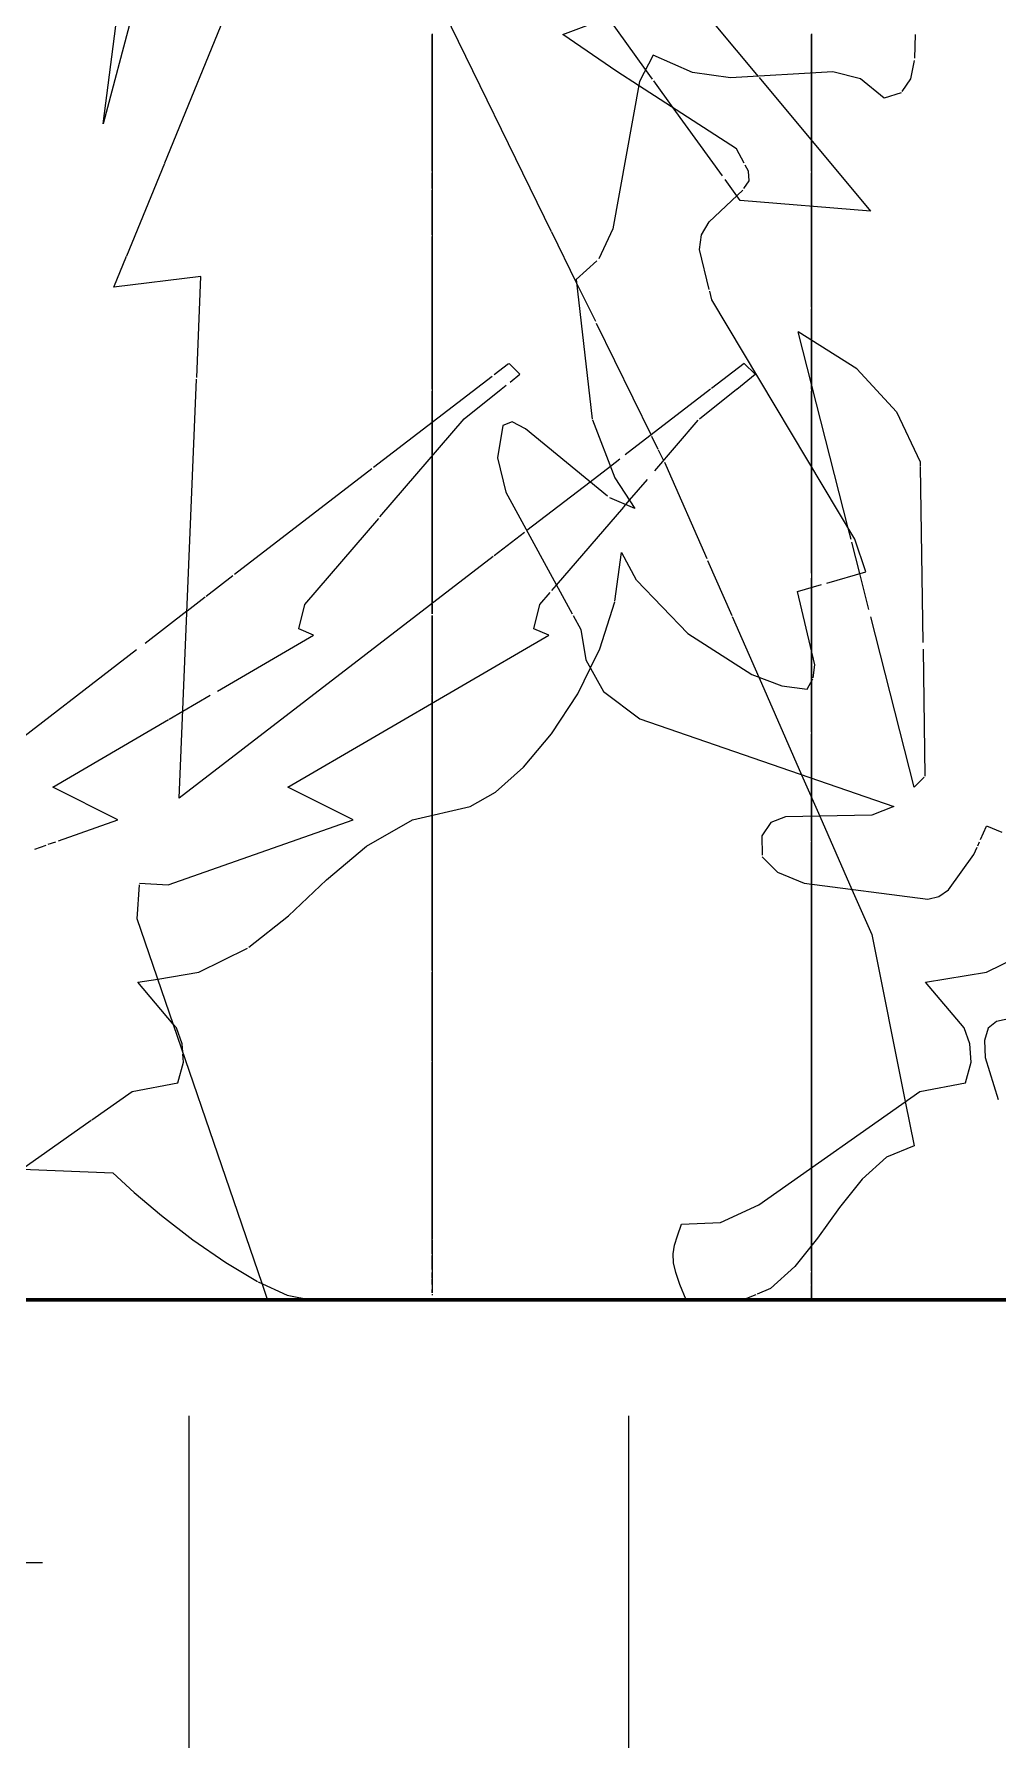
# Model space of a CAD drawing. Header units: inches. Extents: x 1275 to 2881, y -101 to 461.
# Drawn here: x 1412.55 to 1425.7, y -6 to 17.27 of the extents above; entities that cross this region are included whole.
import ezdxf

# ---------------------------------------------------------------- set-up
doc = ezdxf.new("R2010")
doc.units = ezdxf.units.IN
doc.header["$MEASUREMENT"] = 0
doc.linetypes.add('Grid Line 1_2_', pattern=[0.875, 0.5, -0.125, 0.125, -0.125])
for name, color, linetype, lineweight in [('0-1', 7, 'Continuous', 5), ('A-DETL-GENF-1', 7, 'Continuous', 9), ('A-DETL-GENF-2', 253, 'Continuous', 9), ('A-DETL-GENF-3', 8, 'Continuous', 9), ('A-FLOR-LEVL-1', 51, 'Grid Line 1_2_', 9), ('C-TOPO', 7, 'Continuous', 9), ('C-TOPO-1', 7, 'Continuous', 60)]:
    doc.layers.add(name, color=color, linetype=linetype, lineweight=lineweight)

# ---------------------------------------------------------------- blocks, each defined once
blk = doc.blocks.new('Oakfire_2_Amenities_rvt-1-BUILDING SECTION - EAST_WEST _ PREP KITCHEN - LOOKING SOUTH')
at = {"layer": 'A-FLOR-LEVL-1'}
blk.add_line((1275.24, 0), (2864.588, 0), dxfattribs=at)
blk = doc.blocks.new('Oakfire_2_Kitchen_rvt-1-BUILDING SECTION - EAST_WEST _ PREP KITCHEN - LOOKING SOUTH')
at = {"layer": 'A-FLOR-LEVL-1'}
blk.add_line((1275.24, 0), (2864.588, 0), dxfattribs=at)
blk = doc.blocks.new('magnolia 26756 - magnolia 26756-1522554-BUILDING SECTION - EAST_WEST _ PREP KITCHEN - LOOKING SOUTH')
at = {"layer": 'A-DETL-GENF-1'}
for p, q in [((1425.543, 4.473), (1426.207, 4.8)), ((1424.711, 4.336), (1425.543, 4.473)), ((1425.237, 3.713), (1424.711, 4.336)), ((1425.318, 3.495), (1425.237, 3.713)), ((1425.332, 3.245), (1425.318, 3.495)), ((1425.256, 2.963), (1425.332, 3.245)), ((1422.435, 1.3), (1424.633, 2.846)), ((1424.633, 2.846), (1425.256, 2.963)), ((1421.912, 1.056), (1422.435, 1.3)), ((1421.326, 0.876), (1421.38, 1.034)), ((1421.38, 1.034), (1421.912, 1.056)), ((1421.27, 0.628), (1421.288, 0.746)), ((1421.288, 0.746), (1421.326, 0.876)), ((1421.274, 0.509), (1421.27, 0.628)), ((1421.303, 0.375), (1421.274, 0.509)), ((1421.359, 0.21), (1421.303, 0.375)), ((1413.803, 0), (1410.512, 0)), ((1421.444, 0), (1421.359, 0.21))]:
    blk.add_line(p, q, dxfattribs=at)
blk = doc.blocks.new('lupin 26755 - lupin 26755-V5-BUILDING SECTION - EAST_WEST _ PREP KITCHEN - LOOKING SOUTH')
at = {"layer": 'A-DETL-GENF-2'}
for p, q in [((1413.489, 16.051), (1414.45, 23.443)), ((1414.331, 15.518), (1416.73, 21.391)), ((1413.884, 17.542), (1413.49, 16.051)), ((1413.811, 14.247), (1414.33, 15.515)), ((1413.637, 13.819), (1413.809, 14.242)), ((1414.823, 13.968), (1413.637, 13.819)), ((1414.766, 12.59), (1414.823, 13.968)), ((1422.238, 12.781), (1421.793, 12.439)), ((1422.135, 12.431), (1422.386, 12.633)), ((1422.386, 12.633), (1422.238, 12.781)), ((1414.527, 6.849), (1414.765, 12.565)), ((1421.779, 12.428), (1420.613, 11.531)), ((1421.626, 12.023), (1422.131, 12.428)), ((1421.018, 11.316), (1421.61, 12.005)), ((1420.541, 11.476), (1420.411, 11.376)), ((1420.411, 11.376), (1420.133, 11.162)), ((1420.672, 10.913), (1420.917, 11.198)), ((1420.133, 11.162), (1419.271, 10.499)), ((1419.677, 9.756), (1420.593, 10.821)), ((1420.595, 10.823), (1420.621, 10.854)), ((1420.621, 10.854), (1420.672, 10.913)), ((1419.237, 10.473), (1418.824, 10.155)), ((1418.811, 10.145), (1414.527, 6.849)), ((1419.449, 9.49), (1419.588, 9.653)), ((1419.613, 9.681), (1419.677, 9.756)), ((1419.367, 9.157), (1419.449, 9.49)), ((1419.569, 9.074), (1419.367, 9.157)), ((1416.01, 6.998), (1419.569, 9.074)), ((1416.899, 6.553), (1416.01, 6.998)), ((1414.378, 5.663), (1416.899, 6.553)), ((1413.955, 5.199), (1413.984, 5.667)), ((1413.985, 5.688), (1414.378, 5.663)), ((1415.658, 0.223), (1413.955, 5.199)), ((1403.864, 0.008), (1415.728, 0.019)), ((1415.728, 0.019), (1415.658, 0.223))]:
    blk.add_line(p, q, dxfattribs=at)
blk = doc.blocks.new('lupin 26755 - lupin 26755-V6-BUILDING SECTION - EAST_WEST _ PREP KITCHEN - LOOKING SOUTH')
at = {"layer": 'A-DETL-GENF-2'}
for p, q in [((1416.975, 19.954), (1419.604, 14.583)), ((1420.671, 18.806), (1422.428, 16.698)), ((1420.892, 16.79), (1420.379, 17.499)), ((1420.986, 16.659), (1420.892, 16.79)), ((1421.27, 16.267), (1421.002, 16.637)), ((1422.441, 16.683), (1423.962, 14.857)), ((1422.182, 15.006), (1422.137, 15.068)), ((1423.962, 14.857), (1422.182, 15.006)), ((1419.609, 14.574), (1419.951, 13.876)), ((1423.775, 12.705), (1422.974, 13.212)), ((1423.656, 10.533), (1422.974, 13.212)), ((1423.775, 12.705), (1424.315, 12.122)), ((1424.315, 12.122), (1424.639, 11.438)), ((1424.639, 11.438), (1424.64, 11.379)), ((1424.64, 11.368), (1424.676, 8.974)), ((1423.939, 9.421), (1423.814, 9.912)), ((1424.555, 6.998), (1423.964, 9.321)), ((1424.677, 8.882), (1424.703, 7.146)), ((1422.441, 8.49), (1423.021, 7.168)), ((1423.021, 7.168), (1423.269, 6.602)), ((1424.692, 7.135), (1424.555, 6.998)), ((1423.269, 6.602), (1423.708, 5.602)), ((1423.708, 5.602), (1423.978, 4.987)), ((1423.978, 4.987), (1424.434, 2.707)), ((1424.434, 2.707), (1424.555, 2.104)), ((1424.555, 2.104), (1424.179, 1.948)), ((1424.179, 1.948), (1423.846, 1.648)), ((1423.846, 1.648), (1423.538, 1.26)), ((1423.538, 1.26), (1423.238, 0.844)), ((1423.238, 0.844), (1422.93, 0.456)), ((1422.93, 0.456), (1422.597, 0.155)), ((1422.395, 0.072), (1422.221, 0)), ((1422.221, 0), (1433.326, 0.011)), ((1422.597, 0.155), (1422.416, 0.081))]:
    blk.add_line(p, q, dxfattribs=at)
at = {"layer": 'A-DETL-GENF-3'}
for p, q in [((1421.941, 15.34), (1421.27, 16.267)), ((1422.137, 15.068), (1421.977, 15.29)), ((1419.955, 13.867), (1420.206, 13.355)), ((1420.218, 13.329), (1420.966, 11.803)), ((1420.972, 11.789), (1421.06, 11.611)), ((1421.064, 11.602), (1421.136, 11.454)), ((1421.148, 11.431), (1421.167, 11.391)), ((1421.167, 11.391), (1421.725, 10.12)), ((1423.695, 10.377), (1423.656, 10.533)), ((1423.814, 9.912), (1423.704, 10.341)), ((1421.738, 10.092), (1422.067, 9.341)), ((1422.073, 9.327), (1422.437, 8.498))]:
    blk.add_line(p, q, dxfattribs=at)
blk = doc.blocks.new('lupin 26755 - lupin 26755-V7-BUILDING SECTION - EAST_WEST _ PREP KITCHEN - LOOKING SOUTH')
at = {"layer": 'A-DETL-GENF-3'}
for p, q in [((1418.797, 12.603), (1417.179, 11.358)), ((1419.022, 12.776), (1418.824, 12.624)), ((1419.177, 12.633), (1419.029, 12.781)), ((1419.044, 12.526), (1419.177, 12.633)), ((1418.417, 12.023), (1418.921, 12.428)), ((1418.922, 12.428), (1418.989, 12.482)), ((1417.267, 10.686), (1418.417, 12.023)), ((1417.156, 11.341), (1415.283, 9.9)), ((1416.24, 9.49), (1417.25, 10.665)), ((1415.259, 9.881), (1414.896, 9.602)), ((1414.882, 9.592), (1414.635, 9.401)), ((1414.633, 9.4), (1414.061, 8.959)), ((1416.158, 9.157), (1416.24, 9.49)), ((1416.36, 9.074), (1416.158, 9.157)), ((1413.946, 8.871), (1411.975, 7.355)), ((1415.048, 8.309), (1416.36, 9.074)), ((1414.576, 8.033), (1414.951, 8.252)), ((1412.801, 6.998), (1414.382, 7.92)), ((1414.389, 7.924), (1414.576, 8.033)), ((1413.69, 6.553), (1412.801, 6.998)), ((1412.881, 6.267), (1413.69, 6.553)), ((1412.557, 6.153), (1412.714, 6.208)), ((1412.741, 6.218), (1412.845, 6.254))]:
    blk.add_line(p, q, dxfattribs=at)
blk = doc.blocks.new('magnolia 26756 - magnolia 26756-V8-BUILDING SECTION - EAST_WEST _ PREP KITCHEN - LOOKING SOUTH')
at = {"layer": 'A-DETL-GENF-2'}
for p, q in [((1424.57, 17.271), (1424.561, 16.944)), ((1420.995, 16.985), (1420.807, 16.63)), ((1421.53, 16.75), (1420.995, 16.985)), ((1424.556, 16.915), (1424.507, 16.666)), ((1420.807, 16.63), (1420.443, 14.618)), ((1422.052, 16.676), (1421.53, 16.75)), ((1423.448, 16.759), (1422.052, 16.676)), ((1423.826, 16.666), (1423.448, 16.759)), ((1424.145, 16.401), (1423.826, 16.666)), ((1424.507, 16.666), (1424.388, 16.49)), ((1424.378, 16.475), (1424.145, 16.401)), ((1420.443, 14.618), (1420.253, 14.206)), ((1420.226, 14.181), (1419.945, 13.927)), ((1419.945, 13.927), (1420.164, 12.022)), ((1418.945, 11.935), (1418.871, 11.491)), ((1419.073, 11.984), (1418.945, 11.935)), ((1419.255, 11.888), (1419.073, 11.984)), ((1420.37, 10.967), (1419.255, 11.888)), ((1420.166, 12.009), (1420.472, 11.219)), ((1418.871, 11.491), (1418.985, 11.024)), ((1420.472, 11.219), (1420.745, 10.802)), ((1418.985, 11.024), (1419.891, 9.364)), ((1420.745, 10.802), (1420.404, 10.945)), ((1419.903, 9.341), (1420.007, 9.151)), ((1420.007, 9.151), (1420.078, 8.735)), ((1420.078, 8.735), (1420.317, 8.304)), ((1420.317, 8.304), (1420.811, 7.93)), ((1420.811, 7.93), (1424.278, 6.735)), ((1422.8, 6.593), (1422.601, 6.515)), ((1423.981, 6.617), (1422.8, 6.593)), ((1424.278, 6.735), (1423.981, 6.617)), ((1422.601, 6.515), (1422.478, 6.335)), ((1422.478, 6.335), (1422.48, 6.071)), ((1425.461, 6.283), (1425.542, 6.464)), ((1425.545, 6.469), (1425.753, 6.382)), ((1425.027, 5.596), (1425.37, 6.079)), ((1425.37, 6.079), (1425.416, 6.181)), ((1425.423, 6.196), (1425.449, 6.254)), ((1422.481, 6.048), (1422.693, 5.836)), ((1422.693, 5.836), (1423.054, 5.686)), ((1423.054, 5.686), (1424.745, 5.469)), ((1424.891, 5.505), (1425.027, 5.596)), ((1424.745, 5.469), (1424.891, 5.505)), ((1427.227, 4.127), (1425.678, 3.802)), ((1425.678, 3.802), (1425.568, 3.709)), ((1425.568, 3.709), (1425.518, 3.539)), ((1425.518, 3.539), (1425.526, 3.309)), ((1425.526, 3.309), (1425.703, 2.737))]:
    blk.add_line(p, q, dxfattribs=at)
blk = doc.blocks.new('magnolia 26756 - magnolia 26756-V10-BUILDING SECTION - EAST_WEST _ PREP KITCHEN - LOOKING SOUTH')
at = {"layer": 'A-DETL-GENF-2'}
for p, q in [((1419.763, 17.268), (1420.829, 17.668)), ((1420.499, 16.766), (1419.763, 17.268)), ((1420.797, 16.573), (1420.499, 16.766)), ((1422.133, 15.708), (1420.797, 16.573)), ((1422.236, 15.515), (1422.133, 15.708)), ((1422.296, 15.402), (1422.25, 15.488)), ((1422.303, 15.273), (1422.296, 15.402)), ((1421.761, 14.712), (1422.219, 15.145)), ((1422.233, 15.166), (1422.303, 15.273)), ((1421.655, 14.536), (1421.761, 14.712)), ((1421.629, 14.335), (1421.655, 14.536)), ((1421.761, 13.791), (1421.629, 14.335)), ((1421.795, 13.648), (1421.767, 13.767)), ((1423.747, 10.38), (1421.795, 13.648)), ((1423.896, 9.935), (1423.747, 10.38)), ((1420.474, 9.536), (1420.563, 10.202)), ((1420.563, 10.202), (1420.764, 9.828)), ((1420.767, 9.825), (1421.468, 9.095)), ((1423.366, 9.784), (1423.896, 9.935)), ((1422.963, 9.669), (1423.294, 9.763)), ((1423.201, 8.668), (1422.963, 9.669)), ((1420.265, 8.884), (1420.47, 9.525)), ((1421.468, 9.095), (1422.339, 8.536)), ((1420.139, 8.626), (1420.265, 8.884)), ((1419.966, 8.272), (1420.139, 8.626)), ((1423.18, 8.491), (1423.201, 8.668)), ((1422.339, 8.536), (1422.749, 8.379)), ((1423.096, 8.335), (1423.172, 8.475)), ((1419.608, 7.725), (1419.966, 8.272)), ((1422.749, 8.379), (1423.096, 8.335)), ((1419.224, 7.27), (1419.608, 7.725)), ((1418.843, 6.931), (1419.224, 7.27)), ((1418.496, 6.735), (1418.843, 6.931)), ((1417.082, 6.192), (1417.713, 6.551)), ((1417.713, 6.551), (1418.496, 6.735)), ((1416.539, 5.732), (1417.082, 6.192)), ((1416.019, 5.244), (1416.539, 5.732)), ((1415.476, 4.813), (1416.019, 5.244)), ((1414.795, 4.473), (1415.459, 4.8)), ((1414.235, 4.38), (1414.795, 4.473)), ((1413.963, 4.336), (1414.235, 4.38)), ((1414.446, 3.764), (1413.963, 4.336)), ((1414.49, 3.713), (1414.446, 3.764)), ((1414.57, 3.495), (1414.49, 3.713)), ((1414.576, 3.385), (1414.57, 3.495)), ((1414.584, 3.245), (1414.578, 3.356)), ((1414.508, 2.963), (1414.584, 3.245)), ((1413.334, 2.458), (1413.885, 2.846)), ((1413.885, 2.846), (1414.508, 2.963)), ((1412.378, 1.786), (1413.327, 2.454))]:
    blk.add_line(p, q, dxfattribs=at)
blk = doc.blocks.new('magnolia 26756 - magnolia 26756-V11-BUILDING SECTION - EAST_WEST _ PREP KITCHEN - LOOKING SOUTH')
at = {"layer": 'A-DETL-GENF-2'}
for p, q in [((1417.977, 17.28), (1417.977, 16.944)), ((1417.977, 16.75), (1417.977, 16.985)), ((1417.977, 16.985), (1417.977, 16.63)), ((1417.977, 16.944), (1417.977, 16.666)), ((1417.977, 16.759), (1417.977, 16.676)), ((1417.977, 16.666), (1417.977, 16.759)), ((1417.977, 16.676), (1417.977, 16.75)), ((1417.977, 16.401), (1417.977, 16.666)), ((1417.977, 16.666), (1417.977, 16.475)), ((1417.977, 16.63), (1417.977, 14.618)), ((1417.977, 16.475), (1417.977, 16.401)), ((1417.977, 14.618), (1417.977, 14.206)), ((1417.977, 14.206), (1417.977, 13.927)), ((1417.977, 13.927), (1417.977, 12.009)), ((1417.977, 12.009), (1417.977, 11.219)), ((1417.977, 11.888), (1417.977, 11.984)), ((1417.977, 11.984), (1417.977, 11.937)), ((1417.977, 11.935), (1417.977, 11.491)), ((1417.977, 10.954), (1417.977, 11.888)), ((1417.977, 11.491), (1417.977, 11.024)), ((1417.977, 11.219), (1417.977, 10.802)), ((1417.977, 11.024), (1417.977, 9.504)), ((1417.977, 10.802), (1417.977, 10.952)), ((1417.977, 8.145), (1417.977, 7.93)), ((1417.977, 7.93), (1417.977, 6.735)), ((1417.977, 6.735), (1417.977, 6.617)), ((1417.977, 6.617), (1417.977, 6.593)), ((1417.977, 6.551), (1417.977, 6.613)), ((1417.977, 6.593), (1417.977, 6.515)), ((1417.977, 6.192), (1417.977, 6.551)), ((1417.977, 6.515), (1417.977, 6.335)), ((1417.977, 6.469), (1417.977, 6.382)), ((1417.977, 6.079), (1417.977, 6.469)), ((1417.977, 6.382), (1417.977, 6.182)), ((1417.977, 6.335), (1417.977, 6.048)), ((1417.977, 5.732), (1417.977, 6.192)), ((1417.977, 6.182), (1417.977, 5.905)), ((1417.977, 5.604), (1417.977, 6.079)), ((1417.977, 6.048), (1417.977, 5.836)), ((1417.977, 5.905), (1417.977, 5.604)), ((1417.977, 5.836), (1417.977, 5.686)), ((1417.977, 5.244), (1417.977, 5.732)), ((1417.977, 5.686), (1417.977, 5.469)), ((1417.977, 5.505), (1417.977, 5.596)), ((1417.977, 5.586), (1417.977, 5.262)), ((1417.977, 5.469), (1417.977, 5.505)), ((1417.977, 5.262), (1417.977, 4.736)), ((1417.977, 4.8), (1417.977, 5.244)), ((1417.977, 4.497), (1417.977, 4.8)), ((1417.977, 4.736), (1417.977, 4.401)), ((1417.977, 4.336), (1417.977, 4.473)), ((1417.977, 4.401), (1417.977, 4.214)), ((1417.977, 3.713), (1417.977, 4.336)), ((1417.977, 4.214), (1417.977, 4.127)), ((1417.977, 4.127), (1417.977, 3.802)), ((1417.977, 3.802), (1417.977, 3.709)), ((1417.977, 3.495), (1417.977, 3.713)), ((1417.977, 3.709), (1417.977, 3.539)), ((1417.977, 3.539), (1417.977, 3.309)), ((1417.977, 3.259), (1417.977, 3.495)), ((1417.977, 3.309), (1417.977, 3.168)), ((1417.977, 3.168), (1417.977, 3.245)), ((1417.977, 2.963), (1417.977, 3.166)), ((1417.977, 3.166), (1417.977, 2.737)), ((1417.977, 2.846), (1417.977, 2.963)), ((1417.977, 1.3), (1417.977, 2.846)), ((1417.977, 2.737), (1417.977, 2.136)), ((1417.977, 2.136), (1417.977, 1.898)), ((1417.977, 1.898), (1417.977, 1.736)), ((1417.977, 1.736), (1417.977, 1.467)), ((1417.977, 1.467), (1417.977, 1.151)), ((1417.977, 1.056), (1417.977, 1.3)), ((1417.977, 1.151), (1417.977, 0.835)), ((1417.977, 1.034), (1417.977, 1.056)), ((1417.977, 0.876), (1417.977, 1.034)), ((1417.977, 0.746), (1417.977, 0.876)), ((1417.977, 0.822), (1417.977, 0.511)), ((1417.977, 0.628), (1417.977, 0.746)), ((1417.977, 0.511), (1417.977, 0.606)), ((1417.977, 0.51), (1417.977, 0.248)), ((1417.977, 0.414), (1417.977, 0.509)), ((1417.977, 0.304), (1417.977, 0.375)), ((1417.977, 0.21), (1417.977, 0.289)), ((1417.977, 0.248), (1417.977, 0.097)), ((1417.977, 0.097), (1417.977, 0.145)), ((1417.977, 0.081), (1417.977, 0.067))]:
    blk.add_line(p, q, dxfattribs=at)
at = {"layer": 'A-DETL-GENF-3'}
for p, q in [((1417.977, 16.766), (1417.977, 17.268)), ((1417.977, 15.708), (1417.977, 16.766)), ((1417.977, 15.402), (1417.977, 15.708)), ((1417.977, 15.273), (1417.977, 15.383)), ((1417.977, 15.169), (1417.977, 15.273)), ((1417.977, 14.712), (1417.977, 15.145)), ((1417.977, 14.536), (1417.977, 14.712)), ((1417.977, 14.335), (1417.977, 14.512)), ((1417.977, 13.648), (1417.977, 14.335)), ((1417.977, 12.428), (1417.977, 13.648)), ((1417.977, 11.972), (1417.977, 12.401)), ((1417.977, 11.524), (1417.977, 11.972)), ((1417.977, 10.38), (1417.977, 11.512)), ((1417.977, 9.935), (1417.977, 10.38)), ((1417.977, 10.202), (1417.977, 9.828)), ((1417.977, 9.536), (1417.977, 10.202)), ((1417.977, 9.669), (1417.977, 9.935)), ((1417.977, 9.828), (1417.977, 9.504)), ((1417.977, 9.504), (1417.977, 9.669)), ((1417.977, 9.504), (1417.977, 9.536)), ((1417.977, 9.364), (1417.977, 9.493)), ((1417.977, 9.493), (1417.977, 9.364)), ((1417.977, 9.364), (1417.977, 9.493)), ((1417.977, 9.493), (1417.977, 9.364)), ((1417.977, 8.668), (1417.977, 9.341)), ((1417.977, 9.341), (1417.977, 9.095)), ((1417.977, 8.884), (1417.977, 9.341)), ((1417.977, 9.341), (1417.977, 9.151)), ((1417.977, 9.151), (1417.977, 8.735)), ((1417.977, 9.095), (1417.977, 8.536)), ((1417.977, 8.272), (1417.977, 8.884)), ((1417.977, 8.735), (1417.977, 8.304)), ((1417.977, 8.494), (1417.977, 8.668)), ((1417.977, 8.536), (1417.977, 8.379)), ((1417.977, 8.335), (1417.977, 8.491)), ((1417.977, 8.379), (1417.977, 8.335)), ((1417.977, 8.304), (1417.977, 8.145)), ((1417.977, 8.145), (1417.977, 8.263)), ((1417.977, 7.725), (1417.977, 8.138)), ((1417.977, 7.27), (1417.977, 7.725)), ((1417.977, 6.931), (1417.977, 7.27)), ((1417.977, 6.735), (1417.977, 6.931)), ((1417.977, 6.613), (1417.977, 6.735))]:
    blk.add_line(p, q, dxfattribs=at)
blk = doc.blocks.new('magnolia 26756 - magnolia 26756-V14-BUILDING SECTION - EAST_WEST _ PREP KITCHEN - LOOKING SOUTH')
at = {"layer": 'A-DETL-GENF-1'}
for p, q in [((1423.157, 16.75), (1423.157, 16.985)), ((1423.157, 16.985), (1423.157, 16.63)), ((1423.157, 16.666), (1423.157, 16.759)), ((1423.157, 16.759), (1423.157, 16.676)), ((1423.157, 16.676), (1423.157, 16.75)), ((1423.157, 16.488), (1423.157, 16.666)), ((1423.157, 16.63), (1423.157, 14.618)), ((1423.157, 14.618), (1423.157, 14.206)), ((1423.157, 14.206), (1423.157, 13.927)), ((1423.157, 13.927), (1423.157, 12.009)), ((1423.157, 12.009), (1423.157, 11.219)), ((1423.157, 11.888), (1423.157, 11.984)), ((1423.157, 11.984), (1423.157, 11.935)), ((1423.157, 11.935), (1423.157, 11.491)), ((1423.157, 10.952), (1423.157, 11.888)), ((1423.157, 11.491), (1423.157, 11.024)), ((1423.157, 11.219), (1423.157, 10.802)), ((1423.157, 11.024), (1423.157, 9.151)), ((1423.157, 10.802), (1423.157, 10.952)), ((1423.157, 9.151), (1423.157, 8.735)), ((1423.157, 8.735), (1423.157, 8.304)), ((1423.157, 8.304), (1423.157, 7.93)), ((1423.157, 7.93), (1423.157, 6.817)), ((1423.157, 6.617), (1423.157, 6.593)), ((1423.157, 6.593), (1423.157, 6.515)), ((1423.157, 6.515), (1423.157, 6.335)), ((1423.157, 6.335), (1423.157, 6.048)), ((1423.157, 6.048), (1423.157, 5.836)), ((1423.157, 5.836), (1423.157, 5.686)), ((1423.157, 5.686), (1423.157, 5.559)), ((1423.157, 1.808), (1423.157, 1.736)), ((1423.157, 1.736), (1423.157, 1.467)), ((1423.157, 1.467), (1423.157, 1.151)), ((1423.157, 1.151), (1423.157, 0.822)), ((1423.157, 0.822), (1423.157, 0.51)), ((1423.157, 0.51), (1423.157, 0.248)), ((1423.157, 0.248), (1423.157, 0.067)), ((1423.157, 0.067), (1423.157, 0))]:
    blk.add_line(p, q, dxfattribs=at)
at = {"layer": 'A-DETL-GENF-2'}
for p, q in [((1423.157, 17.28), (1423.157, 16.944)), ((1423.157, 16.766), (1423.157, 17.268)), ((1423.157, 16.944), (1423.157, 16.666)), ((1423.157, 16.551), (1423.157, 16.741)), ((1423.157, 16.666), (1423.157, 16.475)), ((1423.157, 15.708), (1423.157, 16.531)), ((1423.157, 16.401), (1423.157, 16.488)), ((1423.157, 16.475), (1423.157, 16.401)), ((1423.157, 15.402), (1423.157, 15.708)), ((1423.157, 15.273), (1423.157, 15.383)), ((1423.157, 15.145), (1423.157, 15.273)), ((1423.157, 14.712), (1423.157, 15.145)), ((1423.157, 14.536), (1423.157, 14.712)), ((1423.157, 14.335), (1423.157, 14.536)), ((1423.157, 13.648), (1423.157, 14.335)), ((1423.157, 13.55), (1423.157, 13.648)), ((1423.157, 12.428), (1423.157, 13.524)), ((1423.157, 10.38), (1423.157, 12.401)), ((1423.157, 9.947), (1423.157, 10.38)), ((1423.157, 9.917), (1423.157, 10.202)), ((1423.157, 10.202), (1423.157, 9.917)), ((1423.157, 9.669), (1423.157, 9.849)), ((1423.157, 9.536), (1423.157, 9.849)), ((1423.157, 9.818), (1423.157, 9.095)), ((1423.157, 8.668), (1423.157, 9.669)), ((1423.157, 8.884), (1423.157, 9.536)), ((1423.157, 9.095), (1423.157, 8.536)), ((1423.157, 8.272), (1423.157, 8.884)), ((1423.157, 8.491), (1423.157, 8.668)), ((1423.157, 8.536), (1423.157, 8.379)), ((1423.157, 8.335), (1423.157, 8.485)), ((1423.157, 8.379), (1423.157, 8.335)), ((1423.157, 7.75), (1423.157, 8.272)), ((1423.157, 7.27), (1423.157, 7.725)), ((1423.157, 7.122), (1423.157, 7.27)), ((1423.157, 6.931), (1423.157, 7.122)), ((1423.157, 6.735), (1423.157, 6.931)), ((1423.157, 6.817), (1423.157, 6.735)), ((1423.157, 6.6), (1423.157, 6.735)), ((1423.157, 6.735), (1423.157, 6.617)), ((1423.157, 6.551), (1423.157, 6.6)), ((1423.157, 6.264), (1423.157, 6.551)), ((1423.157, 6.264), (1423.157, 6.469)), ((1423.157, 6.469), (1423.157, 6.382)), ((1423.157, 6.382), (1423.157, 6.264)), ((1423.157, 6.192), (1423.157, 6.254)), ((1423.157, 6.079), (1423.157, 6.254)), ((1423.157, 6.254), (1423.157, 6.182)), ((1423.157, 5.789), (1423.157, 6.192)), ((1423.157, 6.182), (1423.157, 5.905)), ((1423.157, 5.596), (1423.157, 6.079)), ((1423.157, 5.905), (1423.157, 5.586)), ((1423.157, 5.732), (1423.157, 5.774)), ((1423.157, 5.673), (1423.157, 5.732)), ((1423.157, 5.244), (1423.157, 5.673)), ((1423.157, 5.505), (1423.157, 5.596)), ((1423.157, 5.586), (1423.157, 5.262)), ((1423.157, 5.545), (1423.157, 5.469)), ((1423.157, 5.469), (1423.157, 5.505)), ((1423.157, 5.262), (1423.157, 4.736)), ((1423.157, 4.8), (1423.157, 5.244)), ((1423.157, 4.473), (1423.157, 4.8)), ((1423.157, 4.736), (1423.157, 4.401)), ((1423.157, 4.336), (1423.157, 4.473)), ((1423.157, 4.401), (1423.157, 4.214)), ((1423.157, 3.713), (1423.157, 4.336)), ((1423.157, 4.214), (1423.157, 4.127)), ((1423.157, 4.127), (1423.157, 3.802)), ((1423.157, 3.802), (1423.157, 3.709)), ((1423.157, 3.495), (1423.157, 3.713)), ((1423.157, 3.709), (1423.157, 3.539)), ((1423.157, 3.539), (1423.157, 3.309)), ((1423.157, 3.245), (1423.157, 3.495)), ((1423.157, 3.309), (1423.157, 2.737)), ((1423.157, 2.963), (1423.157, 3.245)), ((1423.157, 2.846), (1423.157, 2.963)), ((1423.157, 1.808), (1423.157, 2.846)), ((1423.157, 2.737), (1423.157, 2.136)), ((1423.157, 2.136), (1423.157, 1.898)), ((1409.621, 1.898), (1413.624, 1.736)), ((1423.157, 1.898), (1423.157, 1.808)), ((1413.624, 1.736), (1413.912, 1.467)), ((1423.157, 1.3), (1423.157, 1.808)), ((1413.912, 1.467), (1414.286, 1.151)), ((1423.157, 1.056), (1423.157, 1.3)), ((1414.286, 1.151), (1414.714, 0.822)), ((1423.157, 1.034), (1423.157, 1.056)), ((1423.157, 0.876), (1423.157, 1.034)), ((1414.714, 0.822), (1415.164, 0.51)), ((1423.157, 0.746), (1423.157, 0.876)), ((1423.157, 0.628), (1423.157, 0.746)), ((1415.164, 0.51), (1415.594, 0.253)), ((1423.157, 0.509), (1423.157, 0.628)), ((1423.157, 0.399), (1423.157, 0.509)), ((1415.603, 0.248), (1416.001, 0.067)), ((1423.157, 0.21), (1423.157, 0.375)), ((1416.001, 0.067), (1416.324, 0)), ((1423.157, 0.081), (1423.157, 0.198)), ((1423.157, 0), (1423.157, 0.081))]:
    blk.add_line(p, q, dxfattribs=at)

msp = doc.modelspace()

# ---------------------------------------------------------------- hatches: boundary and pattern name
at = {"layer": 'C-TOPO'}
h = msp.add_hatch(dxfattribs=at)
h.set_pattern_fill('FP_5', color=256, style=0, pattern_type=2)
h.set_pattern_definition([(0, (1972.647, 112.405), (16, 16), [16, -16]), (0, (1972.647, 118.405), (16, 16), [16, -16]), (0, (1972.647, 124.405), (16, 16), [16, -16]), (90, (1974.647, 126.405), (-16, 16), [16, -16]), (90, (1980.647, 126.405), (-16, 16), [16, -16]), (90, (1986.647, 126.405), (-16, 16), [16, -16])])
h.paths.add_polyline_path([(1515.991, -36.962), (1528.3, -36.962), (1528.3, 0), (1398.919, 0), (1398.919, -6), (1398.835, -6), (1398.835, -36.962), (1488.336, -36.962)], flags=0)

# ---------------------------------------------------------------- linework, layer by layer
at = {"layer": 'A-FLOR-LEVL-1'}
msp.add_line((1275.24, 0), (2864.588, 0), dxfattribs=at)
at = {"layer": 'C-TOPO'}
msp.add_line((1488.336, 0), (1398.919, 0), dxfattribs=at)
at = {"layer": 'C-TOPO-1'}
msp.add_line((1398.919, 0), (1488.336, 0), dxfattribs=at)

# ---------------------------------------------------------------- block references
at = {"layer": '0-1'}
for name in ['Oakfire_2_Amenities_rvt-1-BUILDING SECTION - EAST_WEST _ PREP KITCHEN - LOOKING SOUTH', 'Oakfire_2_Kitchen_rvt-1-BUILDING SECTION - EAST_WEST _ PREP KITCHEN - LOOKING SOUTH']:
    msp.add_blockref(name, (0, 0), dxfattribs=at)
at = {"layer": 'A-DETL-GENF-1'}
for name in ['lupin 26755 - lupin 26755-V7-BUILDING SECTION - EAST_WEST _ PREP KITCHEN - LOOKING SOUTH', 'lupin 26755 - lupin 26755-V5-BUILDING SECTION - EAST_WEST _ PREP KITCHEN - LOOKING SOUTH', 'lupin 26755 - lupin 26755-V6-BUILDING SECTION - EAST_WEST _ PREP KITCHEN - LOOKING SOUTH', 'magnolia 26756 - magnolia 26756-V10-BUILDING SECTION - EAST_WEST _ PREP KITCHEN - LOOKING SOUTH', 'magnolia 26756 - magnolia 26756-1522554-BUILDING SECTION - EAST_WEST _ PREP KITCHEN - LOOKING SOUTH', 'magnolia 26756 - magnolia 26756-V11-BUILDING SECTION - EAST_WEST _ PREP KITCHEN - LOOKING SOUTH', 'magnolia 26756 - magnolia 26756-V14-BUILDING SECTION - EAST_WEST _ PREP KITCHEN - LOOKING SOUTH', 'magnolia 26756 - magnolia 26756-V8-BUILDING SECTION - EAST_WEST _ PREP KITCHEN - LOOKING SOUTH']:
    msp.add_blockref(name, (0, 0), dxfattribs=at)

doc.saveas('drawing.dxf')
